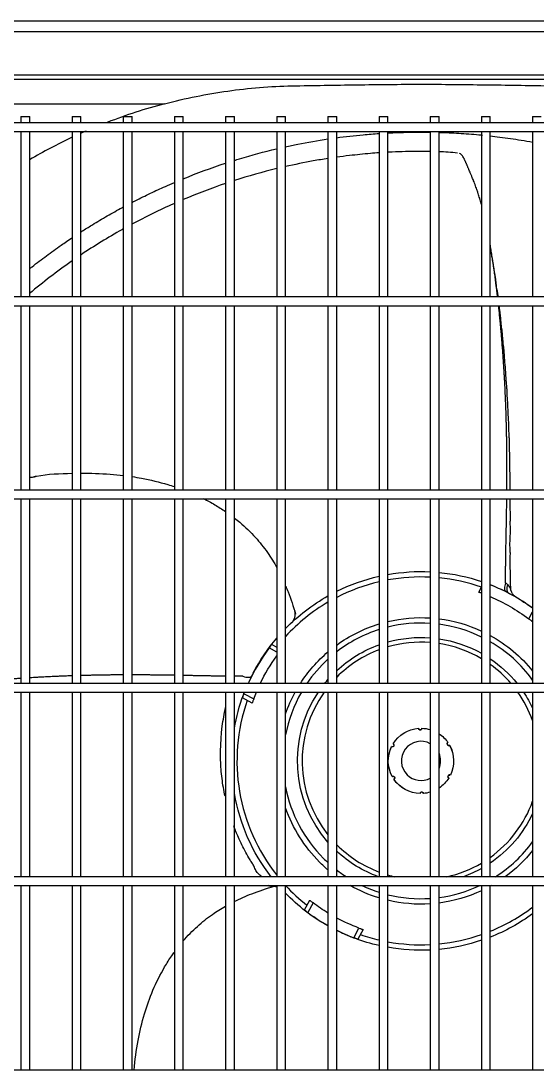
# Model space of a CAD drawing. Header units: millimetres. Extents: x 0 to 504600, y 0 to 118800.
# Drawn here: x 434756.4 to 434993.3, y 52072.1 to 52554.1 of the extents above; entities that cross this region are included whole.
import ezdxf

# ---------------------------------------------------------------- set-up
doc = ezdxf.new("R2010")
doc.units = ezdxf.units.MM
doc.header["$LTSCALE"] = 200
doc.layers.add('LG-AIRCON', color=240, linetype='Continuous')

# ---------------------------------------------------------------- blocks, each defined once
blk = doc.blocks.new('UXB1', base_point=(168674.67, -72229.04))
at = {"layer": 'LG-AIRCON', "color": 0}
for p, q in [((168093.75, -71467.16), (169255.13, -71467.16)), ((169255.13, -71472.16), (168093.75, -71472.16)), ((168148.66, -71491.95), (169200.23, -71491.95)), ((169198.7, -71494.07), (168150.18, -71494.07)), ((168779.69, -71505.19), (168863.4, -71505.19)), ((168797.42, -71510.99), (168797.42, -71513.99)), ((168797.42, -71510.99), (168801.42, -71510.99)), ((168801.42, -71513.99), (168801.42, -71510.99)), ((168820.92, -71510.99), (168820.92, -71513.99)), ((168820.92, -71510.99), (168824.92, -71510.99)), ((168824.92, -71513.99), (168824.92, -71510.99)), ((168844.41, -71510.99), (168844.41, -71513.99)), ((168844.41, -71510.99), (168848.41, -71510.99)), ((168848.41, -71513.99), (168848.41, -71510.99)), ((168867.91, -71510.99), (168867.91, -71513.99)), ((168867.91, -71510.99), (168871.91, -71510.99)), ((168871.91, -71513.99), (168871.91, -71510.99)), ((168891.41, -71510.99), (168891.41, -71513.99)), ((168891.41, -71510.99), (168895.41, -71510.99)), ((168895.41, -71513.99), (168895.41, -71510.99)), ((168914.9, -71510.99), (168914.9, -71513.99)), ((168914.9, -71510.99), (168918.9, -71510.99)), ((168918.9, -71513.99), (168918.9, -71510.99)), ((168938.4, -71510.99), (168938.4, -71513.99)), ((168938.4, -71510.99), (168942.4, -71510.99)), ((168942.4, -71513.99), (168942.4, -71510.99)), ((168961.9, -71510.99), (168961.9, -71513.99)), ((168961.9, -71510.99), (168965.9, -71510.99)), ((168965.9, -71513.99), (168965.9, -71510.99)), ((168985.39, -71510.99), (168985.39, -71513.99)), ((168985.39, -71510.99), (168989.39, -71510.99)), ((168989.39, -71513.99), (168989.39, -71510.99)), ((169008.89, -71510.99), (169008.89, -71513.99)), ((169008.89, -71510.99), (169012.89, -71510.99)), ((169012.89, -71513.99), (169012.89, -71510.99)), ((169032.38, -71510.99), (169032.38, -71513.99)), ((169032.38, -71510.99), (169036.38, -71510.99)), ((169201.5, -71513.99), (168146.95, -71513.99)), ((168146.95, -71517.99), (169201.5, -71517.99)), ((168797.42, -71517.99), (168797.42, -71593.98)), ((168801.42, -71593.98), (168801.42, -71517.99)), ((168820.92, -71517.99), (168820.92, -71593.98)), ((168824.92, -71593.98), (168824.92, -71517.99)), ((168844.41, -71517.99), (168844.41, -71593.98)), ((168848.41, -71593.98), (168848.41, -71517.99)), ((168867.91, -71517.99), (168867.91, -71593.98)), ((168871.91, -71593.98), (168871.91, -71517.99)), ((168891.41, -71517.99), (168891.41, -71593.98)), ((168895.41, -71593.98), (168895.41, -71517.99)), ((168914.9, -71517.99), (168914.9, -71593.98)), ((168918.9, -71593.98), (168918.9, -71517.99)), ((168938.4, -71517.99), (168938.4, -71593.98)), ((168942.4, -71593.98), (168942.4, -71517.99)), ((168961.9, -71517.99), (168961.9, -71593.98)), ((168965.9, -71593.98), (168965.9, -71517.99)), ((168985.39, -71517.99), (168985.39, -71593.98)), ((168989.39, -71593.98), (168989.39, -71517.99)), ((169008.89, -71517.99), (169008.89, -71593.98)), ((169012.89, -71593.98), (169012.89, -71517.99)), ((169032.38, -71517.99), (169032.38, -71593.98)), ((169012.96, -71555.41), (169012.89, -71555.27)), ((169012.96, -71555.41), (169012.89, -71555.41)), ((169266.49, -71593.97), (168081.96, -71593.97)), ((168081.96, -71597.97), (169266.49, -71597.97)), ((168797.42, -71597.98), (168797.42, -71682.77)), ((168801.42, -71682.77), (168801.42, -71597.98)), ((168820.92, -71597.98), (168820.92, -71682.77)), ((168824.92, -71682.77), (168824.92, -71597.98)), ((168844.41, -71597.98), (168844.41, -71682.77)), ((168848.41, -71682.77), (168848.41, -71597.98)), ((168867.91, -71597.98), (168867.91, -71682.77)), ((168871.91, -71682.77), (168871.91, -71597.98)), ((168891.41, -71597.98), (168891.41, -71682.77)), ((168895.41, -71682.77), (168895.41, -71597.98)), ((168914.9, -71597.98), (168914.9, -71682.77)), ((168918.9, -71682.77), (168918.9, -71597.98)), ((168938.4, -71597.98), (168938.4, -71682.77)), ((168942.4, -71682.77), (168942.4, -71597.98)), ((168961.9, -71597.98), (168961.9, -71682.77)), ((168965.9, -71682.77), (168965.9, -71597.98)), ((168985.39, -71597.98), (168985.39, -71682.77)), ((168989.39, -71682.77), (168989.39, -71597.98)), ((169008.89, -71597.98), (169008.89, -71682.77)), ((169012.89, -71682.77), (169012.89, -71597.98)), ((169032.38, -71597.98), (169032.38, -71682.77)), ((169266.49, -71682.76), (168081.96, -71682.76)), ((168081.96, -71686.76), (169266.49, -71686.76)), ((168797.42, -71686.77), (168797.42, -71771.55)), ((168801.42, -71771.55), (168801.42, -71686.77)), ((168820.92, -71686.77), (168820.92, -71771.55)), ((168824.92, -71771.55), (168824.92, -71686.77)), ((168844.41, -71686.77), (168844.41, -71771.55)), ((168848.41, -71771.55), (168848.41, -71686.77)), ((168867.91, -71686.77), (168867.91, -71771.55)), ((168871.91, -71771.55), (168871.91, -71686.77)), ((168891.41, -71686.77), (168891.41, -71771.55)), ((168895.41, -71771.55), (168895.41, -71686.77)), ((168914.9, -71686.77), (168914.9, -71771.55)), ((168918.9, -71771.55), (168918.9, -71686.77)), ((168938.4, -71686.77), (168938.4, -71771.55)), ((168942.4, -71771.55), (168942.4, -71686.77)), ((168961.9, -71686.77), (168961.9, -71771.55)), ((168965.9, -71771.55), (168965.9, -71686.77)), ((168985.39, -71686.77), (168985.39, -71771.55)), ((168989.39, -71771.55), (168989.39, -71686.77)), ((169008.89, -71686.77), (169008.89, -71771.55)), ((169012.89, -71771.55), (169012.89, -71686.77)), ((169032.38, -71686.77), (169032.38, -71771.55)), ((168891.36, -71722.87), (168891.41, -71722.82)), ((169007.64, -71729.62), (169008.89, -71727.34)), ((169030.59, -71741.84), (169032.38, -71738.56)), ((168921.74, -71743.51), (168921.94, -71743.33)), ((169032.38, -71742.72), (169032.18, -71743.08)), ((168912.63, -71753.58), (168914.9, -71754.82)), ((168914.9, -71757.1), (168911.4, -71755.18)), ((168891.41, -71762.39), (168891.38, -71762.37)), ((168891.41, -71762.39), (168891.38, -71762.37)), ((169266.49, -71771.55), (168081.96, -71771.55)), ((168081.96, -71775.55), (169266.49, -71775.55)), ((168797.42, -71775.55), (168797.42, -71860.33)), ((168801.42, -71860.33), (168801.42, -71775.55)), ((168820.92, -71775.55), (168820.92, -71860.33)), ((168824.92, -71860.33), (168824.92, -71775.55)), ((168844.41, -71775.55), (168844.41, -71860.33)), ((168848.41, -71860.33), (168848.41, -71775.55)), ((168867.91, -71775.55), (168867.91, -71860.33)), ((168871.91, -71860.33), (168871.91, -71775.55)), ((168891.41, -71775.55), (168891.41, -71860.33)), ((168895.41, -71860.33), (168895.41, -71775.55)), ((168903.61, -71780.56), (168899.16, -71778.12)), ((168899.86, -71776.22), (168904.29, -71778.65)), ((168914.9, -71775.55), (168914.9, -71860.33)), ((168918.9, -71860.33), (168918.9, -71775.55)), ((168938.4, -71775.55), (168938.4, -71860.33)), ((168942.4, -71860.33), (168942.4, -71775.55)), ((168961.9, -71775.55), (168961.9, -71860.33)), ((168965.9, -71860.33), (168965.9, -71775.55)), ((168985.39, -71775.55), (168985.39, -71860.33)), ((168989.39, -71860.33), (168989.39, -71775.55)), ((169008.89, -71775.55), (169008.89, -71860.33)), ((169012.89, -71860.33), (169012.89, -71775.55)), ((169032.38, -71775.55), (169032.38, -71860.33)), ((169266.49, -71860.33), (168081.96, -71860.33)), ((168081.96, -71864.33), (169266.49, -71864.33)), ((168797.42, -71864.33), (168797.42, -71949.11)), ((168801.42, -71949.11), (168801.42, -71864.33)), ((168820.92, -71864.33), (168820.92, -71949.11)), ((168824.92, -71949.11), (168824.92, -71864.33)), ((168844.41, -71864.33), (168844.41, -71949.11)), ((168848.41, -71949.11), (168848.41, -71864.33)), ((168867.91, -71864.33), (168867.91, -71949.11)), ((168871.91, -71949.11), (168871.91, -71864.33)), ((168891.41, -71864.33), (168891.41, -71949.11)), ((168895.41, -71949.11), (168895.41, -71864.33)), ((168914.9, -71864.33), (168914.9, -71949.11)), ((168918.9, -71949.11), (168918.9, -71864.33)), ((168938.4, -71864.33), (168938.4, -71949.11)), ((168942.4, -71949.11), (168942.4, -71864.33)), ((168961.9, -71864.33), (168961.9, -71949.11)), ((168965.9, -71949.11), (168965.9, -71864.33)), ((168985.39, -71864.33), (168985.39, -71949.11)), ((168989.39, -71949.11), (168989.39, -71864.33)), ((169008.89, -71864.33), (169008.89, -71949.11)), ((169012.89, -71949.11), (169012.89, -71864.33)), ((169032.38, -71864.33), (169032.38, -71949.11)), ((168927.57, -71875.57), (168930.01, -71871.12)), ((168931.61, -71872.37), (168929.17, -71876.8)), ((168937.4, -71882.32), (168937.4, -71882.32)), ((168950.21, -71888.34), (168952.64, -71883.91)), ((168954.55, -71884.59), (168952.11, -71889.04)), ((169266.49, -71949.12), (168081.96, -71949.12))]:
    blk.add_line(p, q, dxfattribs=at)
at = {"layer": 'LG-AIRCON', "color": 0, "extrusion": (0, 0, -1)}
for centre, radius, start, end in [((-168981.1, -71807.1), 86.99, 79.9351, 92.8298), ((-168981.1, -71807.1), 86.99, 95.4718, 108.6329), ((-168981.1, -71807.1), 86.99, 63.5863, 77.2478), ((-168981.1, -71807.1), 86.99, 117.6697, 126.1312), ((-168981.1, -71807.1), 86.99, 44.3587, 60.6054), ((-168981.1, -71807.1), 81.91, 112.8394, 127.1733), ((-168981.1, -71807.1), 65.82, 53.9887, 73.035), ((-168981.1, -71807.1), 65.82, 76.6463, 93.7406), ((-168981.1, -71807.1), 65.82, 97.2394, 114.975), ((-168981.1, -71807.1), 65.82, 118.8787, 141.1875), ((-168981.1, -71807.1), 86.99, 27.6697, 40.4519), ((-168981.1, -71807.1), 56.71, 46.9687, 70.2112), ((-168981.1, -71807.1), 56.71, 74.4525, 94.3425), ((-168981.1, -71807.1), 56.71, 98.4094, 119.34), ((-168981.1, -71807.1), 81.91, 25.7297, 36.0841), ((-168981.1, -71807.1), 65.82, 32.6925, 49.5563), ((-168981.1, -71807.1), 56.71, 124.0931, 141.1706), ((-168981.1, -71807.1), 56.71, 38.8237, 41.1581), ((-168981.1, -71807.1), 86.99, 9.905, 20.4357), ((-168981.1, -71807.1), 81.91, 20.3267, 22.6623), ((-168981.1, -71807.1), 65.82, 19.1081, 28.6481), ((-168981.1, -71807.1), 56.71, 318.8306, 33.8063), ((-168981.1, -71807.1), 56.71, 146.1881, 154.7325), ((-168981.1, -71807.1), 15, 31.5149, 85.7851), ((-168981.1, -71807.1), 15, 31.6151, 85.8849), ((-168980.77, -71792.11), 0.75, 180.1825, 357.3175), ((-168981.1, -71807.1), 15, 91.5149, 106.647), ((-168981.1, -71807.1), 15, 91.6151, 106.6471), ((-168981.1, -71807.1), 15, 123.5817, 145.8849), ((-168981.1, -71807.1), 15, 123.5818, 145.7851), ((-168981.1, -71807.1), 15, 331.5149, 25.7851), ((-168981.1, -71807.1), 15, 331.6151, 25.8849), ((-168967.95, -71799.89), 0.75, 120.1825, 297.3175), ((-168993.92, -71799.32), 0.75, 240.1825, 57.3175), ((-168981.1, -71807.1), 15, 151.5149, 205.7863), ((-168981.1, -71807.1), 15, 151.6151, 205.8849), ((-168968.27, -71814.88), 0.75, 60.1825, 237.3175), ((-168981.1, -71807.1), 15, 271.6151, 325.8849), ((-168981.1, -71807.1), 15, 271.5149, 325.7851), ((-168981.1, -71807.1), 15, 211.5137, 236.4184), ((-168981.1, -71807.1), 15, 211.6151, 236.419), ((-168994.24, -71814.32), 0.75, 300.1825, 117.3175), ((-168981.42, -71822.1), 0.75, 0.1825, 177.3175), ((-168981.1, -71807.1), 15, 253.3536, 265.8849), ((-168981.1, -71807.1), 15, 253.3536, 265.7851), ((-168981.1, -71807.1), 86.99, 322.2719, 350.0942), ((-168981.1, -71807.1), 65.82, 315, 340.8806), ((-168981.1, -71807.1), 56.71, 205.2562, 235.8956), ((-168981.1, -71807.1), 56.71, 290.1825, 313.02), ((-168981.1, -71807.1), 65.82, 218.8013, 233.9606), ((-168981.1, -71807.1), 65.82, 310.4325, 315), ((-168981.1, -71807.1), 56.71, 240.6487, 249.8006), ((-168981.1, -71807.1), 65.82, 286.9538, 299.5988), ((-168981.1, -71807.1), 65.82, 240.3844, 241.11), ((-168981.1, -71807.1), 86.99, 299.3961, 315.6416), ((-168981.1, -71807.1), 65.82, 245.0137, 262.7494), ((-168981.1, -71807.1), 81.91, 301.4183, 307.1733), ((-168981.1, -71807.1), 65.82, 266.2481, 283.3425), ((-168981.1, -71807.1), 81.91, 290.3267, 298.1938), ((-168981.1, -71807.1), 86.99, 233.8703, 248.5638), ((-168981.1, -71807.1), 86.99, 282.7514, 290.4357), ((-168981.1, -71807.1), 86.99, 267.1681, 280.0628), ((-168981.1, -71807.1), 86.99, 251.3663, 264.5273)]:
    blk.add_arc(centre, radius, start, end, dxfattribs=at)
at = {"layer": 'LG-AIRCON', "color": 0}
for radius, start, end in [(84.49, 103.1359, 117.2591), (84.49, 87.0854, 100.3653), (84.49, 70.7868, 84.3659), (86.91, 53.8334, 68.5429), (84.49, 120.3544, 137.4022), (63.32, 86.1131, 103.8938), (63.32, 63.9675, 82.4738), (63.32, 107.6513, 127.6706), (54.55, 85.4831, 106.1831), (54.55, 59.3719, 81.2531), (63.32, 35.91, 59.8669), (86.91, 143.3149, 155.8496), (54.55, 110.61, 135.1912), (63.32, 132.4013, 145.8394), (54.55, 40.6856, 54.3544), (63.32, 150.1088, 169.1663), (54.55, 144.6525, 218.4862), (54.55, 19.9069, 35.3531), (84.49, 160.7868, 218.4201), (9, 61.4868, 225), (9, 337.2019, 22.7981), (9, 225, 298.513), (63.32, 190.8338, 225), (54.55, 305.6456, 340.0931), (54.55, 225, 249.39), (63.32, 302.7938, 324.09), (63.32, 225, 227.5988), (54.55, 282.6281, 300.6282), (63.32, 232.3294, 237.2006), (54.55, 253.8169, 257.3662), (84.49, 222.6368, 231.7132), (63.32, 244.6538, 252.3488), (63.32, 277.5263, 295.3407), (63.32, 256.1063, 273.8869), (84.49, 292.1036, 307.3772), (86.91, 233.3149, 240.576), (86.91, 243.5604, 249.1851), (84.49, 250.7868, 256.8654), (84.49, 275.6354, 289.2045), (84.49, 259.636, 272.9158)]:
    blk.add_arc((168981.1, -71807.1), radius, start, end, dxfattribs=at)
at = {"layer": 'LG-AIRCON', "color": 0, "extrusion": (5.89787e-06, 5.50525e-06, 1)}
blk.add_arc((168918.32, -71739.87, 0.58), 5, 313.0877, 16.4735, dxfattribs=at)
at = {"layer": 'LG-AIRCON', "color": 0, "extrusion": (-5.25028e-06, 5.62471e-06, 1)}
blk.add_arc((168913.86, -71869.88, -1.27), 5, 77.9694, 106.4725, dxfattribs=at)
at = {"layer": 'LG-AIRCON', "color": 0}
for centre, major_axis, ratio, start_param, end_param in [((169023.81, -71725.64), (2.32, 4.43), 0.512974, 1.938544, 3.141593), ((168894.9, -71774.99), (4.68, -1.75), 0.588101, 0, 0.392495)]:
    blk.add_ellipse(centre, major_axis=major_axis, ratio=ratio, start_param=start_param, end_param=end_param, dxfattribs=at)
for points, knots in [([(168863.4, -71505.19), (168872.96, -71502.66), (168882.61, -71500.72), (168897.22, -71498.66), (168902.11, -71498.11), (168911.93, -71497.32), (168916.87, -71497.09), (168926.78, -71496.84), (168931.75, -71496.78), (168941.67, -71496.62), (168946.63, -71496.54), (168961.52, -71496.35), (168971.46, -71496.25), (168981.39, -71496.19)], [0, 0, 0, 0, 0.25, 0.25, 0.375, 0.375, 0.5, 0.5, 0.625, 0.625, 0.75, 0.75, 1, 1, 1, 1]), ([(168981.39, -71496.19), (168991.14, -71496.25), (169000.89, -71496.35), (169020.39, -71496.6), (169030.14, -71496.73), (169044.76, -71497.05), (169049.63, -71497.25), (169059.32, -71497.98), (169064.12, -71498.49), (169078.38, -71500.41), (169087.72, -71502.22), (169096.89, -71504.54)], [0, 0, 0, 0, 0.25, 0.25, 0.5, 0.5, 0.625, 0.625, 0.75, 0.75, 1, 1, 1, 1]), ([(168965.88, -71518.6), (168966.66, -71518.56), (168971.73, -71518.32), (168976.81, -71518.26), (168981.1, -71518.2)], [0, 0, 0, 0, 0.15493, 1, 1, 1, 1]), ([(168918.85, -71524.99), (168920.73, -71524.58), (168927.2, -71523.21), (168933.71, -71522.08), (168938.35, -71521.38)], [0, 0, 0, 0, 0.290991, 1, 1, 1, 1]), ([(168942.35, -71520.81), (168946.39, -71520.27), (168952.89, -71519.53), (168959.41, -71519), (168961.87, -71518.83)], [0, 0, 0, 0, 0.622175, 1, 1, 1, 1]), ([(168989.4, -71518.32), (168989.47, -71518.32), (168992.49, -71518.4), (168998.6, -71518.69), (169005.21, -71519.19), (169008.86, -71519.54), (169009.44, -71519.6)], [0, 0, 0, 0, 0.009862, 0.452008, 0.912782, 1, 1, 1, 1]), ([(169012.91, -71519.96), (169014.36, -71520.12), (169019.12, -71520.68), (169025.63, -71521.62), (169030.67, -71522.48), (169032.42, -71522.8)], [0, 0, 0, 0, 0.222526, 0.729479, 1, 1, 1, 1]), ([(168895.38, -71531.22), (168896.16, -71530.98), (168902.59, -71529.01), (168909.09, -71527.26), (168914.83, -71525.91)], [0, 0, 0, 0, 0.122391, 1, 1, 1, 1]), ([(168961.88, -71527.73), (168960.55, -71527.83), (168956.01, -71528.17), (168949.52, -71528.83), (168944.36, -71529.49), (168942.4, -71529.76)], [0, 0, 0, 0, 0.205527, 0.696848, 1, 1, 1, 1]), ([(168985.38, -71527.09), (168983.68, -71527.07), (168977.8, -71527.06), (168971.32, -71527.21), (168966.54, -71527.45), (168965.89, -71527.49)], [0, 0, 0, 0, 0.25942, 0.898801, 1, 1, 1, 1]), ([(168938.4, -71530.35), (168936.15, -71530.69), (168929.66, -71531.78), (168923.16, -71533.1), (168918.9, -71534.07)], [0, 0, 0, 0, 0.345093, 1, 1, 1, 1]), ([(169001.07, -71530.7), (169000.9, -71530.38), (169000.54, -71529.74), (169000.13, -71529), (168999.58, -71528.51), (168999.07, -71528.18), (168998.79, -71528.03)], [0, 0, 0, 0, 0.181976, 0.413188, 0.708779, 1, 1, 1, 1]), ([(169008.89, -71551.45), (169008.79, -71551.12), (169008.6, -71550.42), (169008.32, -71549.47), (169008.04, -71548.51), (169007.74, -71547.53), (169007.43, -71546.57), (169007.16, -71545.74), (169006.88, -71544.92), (169006.55, -71543.99), (169006.22, -71543.07), (169005.93, -71542.28), (169005.63, -71541.5), (169005.33, -71540.73), (169004.99, -71539.87), (169004.69, -71539.13), (169004.39, -71538.41), (169004.14, -71537.8), (169003.88, -71537.19), (169003.6, -71536.51), (169003.31, -71535.85), (169003.03, -71535.19), (169002.81, -71534.68), (169002.57, -71534.12), (169002.37, -71533.67), (169002.13, -71533.13), (169001.95, -71532.72), (169001.75, -71532.25), (169001.57, -71531.83), (169001.41, -71531.48), (169001.25, -71531.11), (169001.18, -71530.95), (169001.16, -71530.9)], [0, 0, 0, 0, 0.039009, 0.083366, 0.112937, 0.157294, 0.201651, 0.231222, 0.260794, 0.305151, 0.349508, 0.379079, 0.40865, 0.453007, 0.482579, 0.526936, 0.556507, 0.586078, 0.61565, 0.645221, 0.689578, 0.71915, 0.748721, 0.778292, 0.807864, 0.837435, 0.867006, 0.896578, 0.926149, 0.95572, 0.985292, 1, 1, 1, 1]), ([(168848.34, -71550.54), (168848.87, -71550.27), (168851.67, -71548.82), (168856.78, -71546.3), (168862.77, -71543.54), (168866.48, -71541.93), (168867.86, -71541.34)], [0, 0, 0, 0, 0.082272, 0.438667, 0.790874, 1, 1, 1, 1]), ([(168867.91, -71550.96), (168867.79, -71551.01), (168861.26, -71553.9), (168854.74, -71557.08), (168848.38, -71560.5)], [0, 0, 0, 0, 0.017477, 1, 1, 1, 1]), ([(168824.81, -71564.16), (168826.31, -71563.2), (168830.07, -71560.83), (168836.13, -71557.2), (168841.18, -71554.36), (168843.94, -71552.86), (168844.4, -71552.62)], [0, 0, 0, 0, 0.235493, 0.585637, 0.931817, 1, 1, 1, 1]), ([(168844.41, -71562.68), (168844.19, -71562.81), (168837.61, -71566.5), (168831.09, -71570.51), (168824.86, -71574.69)], [0, 0, 0, 0, 0.033617, 1, 1, 1, 1]), ([(168801.31, -71581.01), (168801.71, -71580.7), (168804.29, -71578.66), (168809.08, -71575), (168815.23, -71570.57), (168819.2, -71567.86), (168820.91, -71566.72)], [0, 0, 0, 0, 0.062992, 0.40604, 0.74536, 1, 1, 1, 1]), ([(169016.31, -71593.98), (169016.28, -71593.68), (169016.17, -71592.77), (169016.03, -71591.56), (169015.84, -71590.05), (169015.67, -71588.68), (169015.47, -71587.16), (169015.29, -71585.79), (169015.11, -71584.44), (169014.91, -71582.96), (169014.72, -71581.64), (169014.51, -71580.19), (169014.34, -71579.03), (169014.12, -71577.58), (169013.92, -71576.29), (169013.7, -71574.85), (169013.49, -71573.56), (169013.28, -71572.26), (169013.07, -71571.07), (169012.94, -71570.31), (169012.89, -71569.98)], [0, 0, 0, 0, 0.03653, 0.110211, 0.147051, 0.220732, 0.275993, 0.331254, 0.386515, 0.441776, 0.515457, 0.552298, 0.625979, 0.66282, 0.736501, 0.791762, 0.847023, 0.902283, 0.957544, 1, 1, 1, 1]), ([(169016.57, -71593.98), (169016.55, -71593.79), (169016.35, -71592.2), (169015.94, -71590.17), (169015.67, -71587.54), (169015.35, -71585.04), (169014.88, -71582.4), (169014.53, -71580.17), (169014.27, -71578.32), (169014.01, -71576.64), (169013.54, -71574.62), (169013.19, -71572.5), (169012.98, -71571.03), (169012.89, -71570.52), (169012.89, -71570.49)], [0, 0, 0, 0, 0.022704, 0.188294, 0.255944, 0.328946, 0.48653, 0.631631, 0.688105, 0.734898, 0.828723, 0.938324, 0.99671, 1, 1, 1, 1]), ([(168820.91, -71577.39), (168820.75, -71577.5), (168814.11, -71582.14), (168807.57, -71587.14), (168801.35, -71592.35)], [0, 0, 0, 0, 0.02383, 1, 1, 1, 1]), ([(169020.57, -71682.74), (169020.57, -71682.35), (169020.58, -71681.64), (169020.59, -71680.45), (169020.6, -71679.15), (169020.6, -71677.69), (169020.61, -71676.23), (169020.61, -71674.76), (169020.61, -71673.29), (169020.61, -71671.96), (169020.6, -71670.44), (169020.6, -71669.08), (169020.59, -71667.4), (169020.58, -71666.08), (169020.56, -71664.43), (169020.55, -71663.12), (169020.52, -71661.48), (169020.5, -71660.16), (169020.47, -71658.52), (169020.45, -71657.2), (169020.41, -71655.53), (169020.38, -71654.18), (169020.34, -71652.48), (169020.3, -71650.97), (169020.25, -71649.31), (169020.21, -71647.83), (169020.16, -71646.36), (169020.1, -71644.72), (169020.04, -71643.25), (169019.98, -71641.61), (169019.92, -71640.13), (169019.84, -71638.47), (169019.77, -71636.96), (169019.7, -71635.45), (169019.62, -71633.8), (169019.54, -71632.34), (169019.45, -71630.72), (169019.36, -71629.27), (169019.27, -71627.65), (169019.17, -71626.04), (169019.07, -71624.59), (169018.97, -71622.97), (169018.86, -71621.5), (169018.75, -71619.86), (169018.64, -71618.39), (169018.53, -71616.95), (169018.4, -71615.36), (169018.27, -71613.78), (169018.14, -71612.2), (169018.01, -71610.63), (169017.88, -71609.22), (169017.74, -71607.65), (169017.61, -71606.23), (169017.45, -71604.64), (169017.31, -71603.21), (169017.17, -71601.79), (169017.01, -71600.24), (169016.87, -71598.97), (169016.79, -71598.17), (169016.76, -71597.98)], [0, 0, 0, 0, 0.013718, 0.025238, 0.042517, 0.059796, 0.077075, 0.094355, 0.111634, 0.128913, 0.140433, 0.163472, 0.174991, 0.19803, 0.20955, 0.232588, 0.244108, 0.267147, 0.278666, 0.301705, 0.313225, 0.336264, 0.347783, 0.370822, 0.388101, 0.405381, 0.42266, 0.439939, 0.462978, 0.474498, 0.497537, 0.514816, 0.532095, 0.549374, 0.566653, 0.589692, 0.601212, 0.624251, 0.64153, 0.658809, 0.681848, 0.693368, 0.716407, 0.733686, 0.750965, 0.768244, 0.785524, 0.808563, 0.825842, 0.843121, 0.86616, 0.877679, 0.900718, 0.917998, 0.935277, 0.952556, 0.969835, 0.992874, 1, 1, 1, 1]), ([(169022.13, -71682.67), (169022.11, -71682.11), (169022.07, -71680.52), (169022.09, -71678.86), (169022.11, -71677.24), (169022.1, -71676.41), (169022.01, -71674.88), (169021.93, -71673.1), (169021.97, -71670.93), (169021.99, -71668.4), (169021.84, -71665.54), (169021.75, -71663.25), (169021.75, -71661.44), (169021.75, -71660.2), (169021.7, -71659), (169021.56, -71657.33), (169021.51, -71655.4), (169021.49, -71653.19), (169021.4, -71650.79), (169021.19, -71648.27), (169021.09, -71646.12), (169021.06, -71644.39), (169021.03, -71642.82), (169020.8, -71640.76), (169020.7, -71638.53), (169020.63, -71636.38), (169020.47, -71634.07), (169020.22, -71631.62), (169020.07, -71629.48), (169020, -71627.74), (169019.92, -71626.11), (169019.64, -71624), (169019.5, -71621.69), (169019.36, -71619.5), (169019.14, -71617.21), (169018.84, -71614.82), (169018.65, -71612.69), (169018.53, -71610.89), (169018.37, -71609.18), (169018.01, -71607.01), (169017.82, -71604.45), (169017.59, -71602.18), (169017.32, -71600.11), (169017.13, -71598.79), (169017.02, -71597.96)], [0, 0, 0, 0, 0.020993, 0.060732, 0.0678, 0.074162, 0.086897, 0.117658, 0.135798, 0.155524, 0.197696, 0.23796, 0.254024, 0.266902, 0.278583, 0.291499, 0.323077, 0.341369, 0.36095, 0.402348, 0.440072, 0.454754, 0.466698, 0.490617, 0.521317, 0.539051, 0.558332, 0.59936, 0.637234, 0.652147, 0.664401, 0.689266, 0.720818, 0.739028, 0.758563, 0.799999, 0.837338, 0.851752, 0.864099, 0.891017, 0.924896, 0.944238, 0.965101, 1, 1, 1, 1]), ([(168801.39, -71676.86), (168801.69, -71676.82), (168802.59, -71676.69), (168803.5, -71676.58), (168804.1, -71676.5)], [0, 0, 0, 0, 0.329472, 1, 1, 1, 1]), ([(168803.58, -71676.44), (168803.88, -71676.38), (168809.55, -71675.28), (168815.38, -71675.03), (168820.91, -71674.96)], [0, 0, 0, 0, 0.052096, 1, 1, 1, 1]), ([(168824.92, -71674.94), (168829.43, -71674.93), (168835.93, -71675.07), (168842.44, -71675.71), (168844.43, -71675.95)], [0, 0, 0, 0, 0.693143, 1, 1, 1, 1]), ([(168848.43, -71676.5), (168849.86, -71676.72), (168855.39, -71677.66), (168861.91, -71679.2), (168866.93, -71680.78), (168867.95, -71681.11)], [0, 0, 0, 0, 0.217085, 0.84018, 1, 1, 1, 1]), ([(168881.24, -71686.58), (168883, -71687.46), (168886.45, -71689.33), (168889.78, -71691.44), (168891.41, -71692.55)], [0, 0, 0, 0, 0.500416, 1, 1, 1, 1]), ([(169019.98, -71725.23), (169019.98, -71725.07), (169019.98, -71724.65), (169019.98, -71723.81), (169019.97, -71722.89), (169019.98, -71721.95), (169019.98, -71721.12), (169019.98, -71720.3), (169019.99, -71719.34), (169019.99, -71718.34), (169020.01, -71717.22), (169020.02, -71716.24), (169020.03, -71715.17), (169020.05, -71714.17), (169020.06, -71713.16), (169020.08, -71712.01), (169020.09, -71710.99), (169020.12, -71709.83), (169020.14, -71708.65), (169020.16, -71707.45), (169020.18, -71706.4), (169020.2, -71705.32), (169020.23, -71704.09), (169020.25, -71702.82), (169020.28, -71701.56), (169020.3, -71700.3), (169020.33, -71699.06), (169020.35, -71697.81), (169020.37, -71696.57), (169020.4, -71695.31), (169020.42, -71694.06), (169020.44, -71692.8), (169020.46, -71691.54), (169020.48, -71690.11), (169020.5, -71688.81), (169020.52, -71687.58), (169020.52, -71687), (169020.53, -71686.75)], [0, 0, 0, 0, 0.014596, 0.03792, 0.072906, 0.09623, 0.119554, 0.142878, 0.166202, 0.201188, 0.224512, 0.259498, 0.282822, 0.306146, 0.341132, 0.364456, 0.399442, 0.422766, 0.457752, 0.492738, 0.516062, 0.539386, 0.574372, 0.609358, 0.632682, 0.667668, 0.702654, 0.725978, 0.760964, 0.79595, 0.819274, 0.85426, 0.889246, 0.91257, 0.959218, 0.982542, 1, 1, 1, 1]), ([(169022.36, -71728.89), (169022.29, -71726.94), (169022.18, -71722.97), (169022.15, -71718.76), (169022.13, -71715.9), (169022.15, -71714.67), (169022.13, -71713.36), (169022.16, -71712.27), (169022.15, -71711.26), (169022.08, -71709.64), (169021.91, -71707.8), (169022.07, -71705), (169022.23, -71701.14), (169022.11, -71698.05), (169022.17, -71695.58), (169022.2, -71694.33), (169022.18, -71692.51), (169022, -71690.55), (169022.12, -71688.21), (169022.15, -71687.09), (169022.16, -71686.75)], [0, 0, 0, 0, 0.133514, 0.270433, 0.286934, 0.326862, 0.357504, 0.38702, 0.40567, 0.425383, 0.498549, 0.559198, 0.624297, 0.752478, 0.802637, 0.822176, 0.83997, 0.924593, 0.976886, 1, 1, 1, 1]), ([(168895.46, -71695.51), (168896.28, -71696.15), (168899.67, -71698.91), (168904.94, -71704), (168910.6, -71711.1), (168913.64, -71715.97), (168914.97, -71718.39)], [0, 0, 0, 0, 0.103677, 0.436935, 0.728671, 1, 1, 1, 1]), ([(169019.96, -71725.36), (169019.67, -71726.27), (169019.52, -71727.12), (169019.51, -71728.51), (169019.67, -71729.04), (169019.95, -71729.3)], [0, 0, 0, 0, 0.5, 0.5, 1, 1, 1, 1]), ([(169019.98, -71725.23), (169019.98, -71725.23), (169019.98, -71725.23), (169020.29, -71725.52), (169020.59, -71725.82), (169020.86, -71726.12)], [0, 0, 0, 0, 0.000046, 0.000046, 1, 1, 1, 1]), ([(168919, -71726.77), (168919.37, -71727.64), (168921.07, -71731.86), (168922.52, -71736.18), (168923.48, -71739.68)], [0, 0, 0, 0, 0.208433, 1, 1, 1, 1]), ([(169008.89, -71730.06), (169008.69, -71729.99), (169008.51, -71729.92), (169008.18, -71729.81), (169008.03, -71729.75), (169007.81, -71729.68), (169007.73, -71729.65), (169007.66, -71729.62), (169007.64, -71729.62), (169007.64, -71729.62)], [0, 0, 0, 0, 0.272273, 0.272273, 0.55574, 0.55574, 0.835863, 0.835863, 1, 1, 1, 1]), ([(169019.95, -71729.3), (169019.75, -71729.2), (169019.54, -71729.1), (169018.38, -71728.56), (169017.4, -71728.13), (169015.57, -71727.31), (169014.71, -71726.93), (169013.53, -71726.42), (169013.21, -71726.29), (169012.89, -71726.16)], [0, 0, 0, 0, 0.087898, 0.087898, 0.500484, 0.500484, 0.864594, 0.864594, 1, 1, 1, 1]), ([(169020.86, -71726.12), (169021.32, -71726.64), (169021.76, -71727.14), (169022.2, -71727.71), (169022.3, -71727.8), (169022.32, -71727.77)], [0, 0, 0, 0, 0.677972, 0.677972, 1, 1, 1, 1]), ([(169024.32, -71731.51), (169023.96, -71731.27), (169023.25, -71730.65), (169022.57, -71729.32), (169022.22, -71728.24), (169022.3, -71727.68), (169022.31, -71727.66)], [0, 0, 0, 0, 0.282713, 0.623797, 0.98945, 1, 1, 1, 1]), ([(169032.18, -71743.08), (169032.18, -71743.08), (169032.15, -71743.06), (169032.04, -71742.97), (169031.95, -71742.9), (169031.74, -71742.73), (169031.6, -71742.62), (169031.3, -71742.39), (169031.13, -71742.26), (169030.84, -71742.03), (169030.71, -71741.94), (169030.59, -71741.84)], [0, 0, 0, 0, 0.211356, 0.211356, 0.422617, 0.422617, 0.635365, 0.635365, 0.851032, 0.851032, 1, 1, 1, 1]), ([(168911.4, -71755.18), (168911.54, -71755), (168911.67, -71754.82), (168911.93, -71754.47), (168912.06, -71754.31), (168912.28, -71754.03), (168912.37, -71753.9), (168912.52, -71753.72), (168912.57, -71753.65), (168912.62, -71753.59), (168912.63, -71753.57), (168912.63, -71753.58)], [0, 0, 0, 0, 0.217793, 0.217793, 0.435623, 0.435623, 0.652794, 0.652794, 0.867695, 0.867695, 1, 1, 1, 1]), ([(168820.95, -71768.02), (168820.75, -71768.03), (168820.06, -71768.05), (168818.71, -71768.1), (168817.24, -71768.16), (168815.6, -71768.22), (168814.12, -71768.28), (168812.46, -71768.36), (168810.95, -71768.43), (168809.44, -71768.5), (168807.79, -71768.58), (168806.33, -71768.66), (168804.71, -71768.75), (168803.26, -71768.84), (168802.06, -71768.91), (168801.5, -71768.94), (168801.43, -71768.95)], [0, 0, 0, 0, 0.030761, 0.106414, 0.207284, 0.257719, 0.358589, 0.434241, 0.509893, 0.585546, 0.661198, 0.762068, 0.812503, 0.913373, 0.989026, 1, 1, 1, 1]), ([(168844.4, -71767.6), (168843.85, -71767.6), (168842.95, -71767.6), (168841.39, -71767.61), (168840.07, -71767.62), (168838.42, -71767.64), (168837.11, -71767.66), (168835.47, -71767.68), (168834.15, -71767.7), (168832.51, -71767.73), (168831.19, -71767.75), (168829.52, -71767.79), (168828.17, -71767.82), (168826.49, -71767.86), (168825.5, -71767.89), (168824.85, -71767.9)], [0, 0, 0, 0, 0.083725, 0.134792, 0.236924, 0.28799, 0.390123, 0.441189, 0.543321, 0.594388, 0.69652, 0.747586, 0.849719, 0.900785, 1, 1, 1, 1]), ([(168867.9, -71767.78), (168867.53, -71767.77), (168866.69, -71767.76), (168865.53, -71767.74), (168864.1, -71767.72), (168862.8, -71767.7), (168861.33, -71767.68), (168860, -71767.66), (168858.68, -71767.65), (168857.2, -71767.64), (168855.9, -71767.63), (168854.44, -71767.61), (168853.15, -71767.61), (168851.68, -71767.6), (168850.23, -71767.59), (168849.13, -71767.59), (168848.52, -71767.59), (168848.41, -71767.59)], [0, 0, 0, 0, 0.058456, 0.133376, 0.183323, 0.283216, 0.333162, 0.408082, 0.483002, 0.532949, 0.632842, 0.682788, 0.757708, 0.832628, 0.907548, 0.982468, 1, 1, 1, 1]), ([(168891.4, -71768.2), (168891.39, -71768.19), (168890.95, -71768.19), (168890.23, -71768.18), (168889.16, -71768.17), (168888.17, -71768.15), (168887.16, -71768.14), (168886, -71768.12), (168884.98, -71768.11), (168883.82, -71768.08), (168882.64, -71768.06), (168881.44, -71768.04), (168880.39, -71768.02), (168879.32, -71768), (168878.08, -71767.97), (168876.81, -71767.95), (168875.56, -71767.92), (168874.3, -71767.9), (168873.05, -71767.87), (168872.26, -71767.86), (168871.93, -71767.85), (168871.92, -71767.85)], [0, 0, 0, 0, 0.002758, 0.072208, 0.118509, 0.164809, 0.234259, 0.28056, 0.35001, 0.396311, 0.465761, 0.535212, 0.581512, 0.627812, 0.697263, 0.766713, 0.813014, 0.882464, 0.951915, 0.998215, 1, 1, 1, 1]), ([(168899.22, -71768.22), (168899.06, -71768.22), (168898.64, -71768.22), (168897.8, -71768.22), (168896.88, -71768.23), (168896.04, -71768.22), (168895.59, -71768.22), (168895.41, -71768.22)], [0, 0, 0, 0, 0.131384, 0.341336, 0.656263, 0.866214, 1, 1, 1, 1]), ([(168899.35, -71768.24), (168900.26, -71768.53), (168901.12, -71768.68), (168902.5, -71768.69), (168903.03, -71768.53), (168903.29, -71768.25)], [0, 0, 0, 0, 0.5, 0.5, 1, 1, 1, 1]), ([(168903.29, -71768.25), (168903.19, -71768.45), (168903.1, -71768.66), (168902.59, -71769.75), (168902.18, -71770.65), (168901.78, -71771.55)], [0, 0, 0, 0, 0.187509, 0.187509, 1, 1, 1, 1]), ([(168797.43, -71769.2), (168797.38, -71769.21), (168796.68, -71769.25), (168795.49, -71769.34), (168793.85, -71769.45), (168792.38, -71769.56), (168790.94, -71769.67), (168789.35, -71769.8), (168787.77, -71769.93), (168786.2, -71770.06), (168784.62, -71770.19), (168783.21, -71770.32), (168781.64, -71770.46), (168780.22, -71770.59), (168778.87, -71770.72), (168778.15, -71770.79), (168777.91, -71770.82)], [0, 0, 0, 0, 0.007103, 0.105116, 0.178625, 0.252135, 0.325644, 0.399153, 0.497166, 0.570676, 0.644185, 0.742198, 0.791204, 0.889217, 0.962726, 1, 1, 1, 1]), ([(168899.16, -71778.12), (168899.16, -71778.12), (168899.17, -71778.08), (168899.22, -71777.94), (168899.26, -71777.84), (168899.35, -71777.58), (168899.41, -71777.42), (168899.54, -71777.06), (168899.62, -71776.86), (168899.75, -71776.51), (168899.8, -71776.37), (168899.86, -71776.22)], [0, 0, 0, 0, 0.211758, 0.211758, 0.423432, 0.423432, 0.636431, 0.636431, 0.852021, 0.852021, 1, 1, 1, 1]), ([(168891.13, -71823.35), (168890.54, -71820.6), (168890.09, -71817.89), (168888.68, -71806.58), (168888.9, -71798.47), (168890.25, -71788.2), (168890.76, -71785.32), (168891.38, -71782.62)], [0, 0, 0, 0, 0.178319, 0.178319, 0.758219, 0.758219, 1, 1, 1, 1]), ([(168904.29, -71778.65), (168904.21, -71778.87), (168904.13, -71779.08), (168903.98, -71779.49), (168903.92, -71779.68), (168903.8, -71780.02), (168903.75, -71780.17), (168903.67, -71780.39), (168903.64, -71780.47), (168903.61, -71780.55), (168903.61, -71780.56), (168903.61, -71780.56)], [0, 0, 0, 0, 0.21816, 0.21816, 0.436362, 0.436362, 0.653817, 0.653817, 0.868707, 0.868707, 1, 1, 1, 1]), ([(168979.99, -71792.13), (168980, -71792.32), (168980.18, -71792.72), (168980.66, -71792.9), (168981.05, -71792.82), (168981.29, -71792.65), (168981.46, -71792.38), (168981.49, -71792.19), (168981.49, -71792.09)], [0, 0, 0, 0, 0.25, 0.5, 0.625, 0.75, 0.875, 1, 1, 1, 1]), ([(168993.51, -71798.66), (168993.35, -71798.76), (168993.09, -71799.12), (168993.18, -71799.63), (168993.45, -71799.92), (168993.72, -71800.05), (168994.02, -71800.06), (168994.21, -71799.99), (168994.29, -71799.94)], [0, 0, 0, 0, 0.25, 0.5, 0.625, 0.75, 0.875, 1, 1, 1, 1]), ([(168994.62, -71813.64), (168994.45, -71813.55), (168994.01, -71813.5), (168993.61, -71813.83), (168993.49, -71814.21), (168993.52, -71814.51), (168993.66, -71814.78), (168993.82, -71814.91), (168993.9, -71814.95)], [0, 0, 0, 0, 0.25, 0.5, 0.625, 0.75, 0.875, 1, 1, 1, 1]), ([(168907.87, -71860.27), (168907.68, -71860.01), (168907.42, -71859.79), (168906.57, -71859.09), (168906.04, -71858.54), (168905.19, -71857.31), (168904.87, -71856.63), (168904.35, -71855.32), (168904.04, -71854.75), (168903.35, -71853.65), (168902.96, -71853.11), (168901.92, -71851.4), (168901.3, -71850.26), (168899.43, -71846.85), (168898.3, -71844.55), (168896.5, -71840.48), (168895.77, -71838.71), (168895.11, -71836.95)], [0, 0, 0, 0, 0.035525, 0.035525, 0.109228, 0.109228, 0.18293, 0.18293, 0.256633, 0.256633, 0.330336, 0.330336, 0.477742, 0.477742, 0.772553, 0.772553, 1, 1, 1, 1]), ([(168895.36, -71871.66), (168897.98, -71870.36), (168903.97, -71867.76), (168910.17, -71865.69), (168913.67, -71864.72)], [0, 0, 0, 0, 0.448668, 1, 1, 1, 1]), ([(168912.51, -71865.02), (168912.5, -71864.99), (168912.46, -71864.96), (168912.27, -71864.88), (168912.1, -71864.84), (168911.6, -71864.69), (168911.25, -71864.57), (168910.94, -71864.35), (168910.93, -71864.34), (168910.92, -71864.33)], [0, 0, 0, 0, 0.194513, 0.194513, 0.457401, 0.457401, 0.983178, 0.983178, 1, 1, 1, 1]), ([(168871.88, -71889.84), (168873.92, -71887.48), (168878.16, -71883.12), (168884.78, -71877.84), (168889.28, -71874.99), (168891.33, -71873.81)], [0, 0, 0, 0, 0.373378, 0.722391, 1, 1, 1, 1]), ([(168930.01, -71871.12), (168930.01, -71871.12), (168930.04, -71871.15), (168930.15, -71871.24), (168930.24, -71871.31), (168930.46, -71871.48), (168930.59, -71871.59), (168930.89, -71871.82), (168931.06, -71871.95), (168931.35, -71872.18), (168931.48, -71872.27), (168931.61, -71872.37)], [0, 0, 0, 0, 0.211356, 0.211356, 0.422617, 0.422617, 0.635365, 0.635365, 0.851032, 0.851032, 1, 1, 1, 1]), ([(168929.17, -71876.8), (168928.99, -71876.66), (168928.81, -71876.53), (168928.46, -71876.27), (168928.3, -71876.14), (168928.02, -71875.92), (168927.9, -71875.83), (168927.71, -71875.68), (168927.64, -71875.63), (168927.58, -71875.58), (168927.57, -71875.57), (168927.57, -71875.57)], [0, 0, 0, 0, 0.217793, 0.217793, 0.435623, 0.435623, 0.652794, 0.652794, 0.867695, 0.867695, 1, 1, 1, 1]), ([(168952.64, -71883.91), (168952.86, -71883.99), (168953.08, -71884.07), (168953.48, -71884.22), (168953.68, -71884.28), (168954.01, -71884.4), (168954.16, -71884.45), (168954.38, -71884.53), (168954.47, -71884.56), (168954.54, -71884.59), (168954.55, -71884.59), (168954.55, -71884.59)], [0, 0, 0, 0, 0.21816, 0.21816, 0.436362, 0.436362, 0.653817, 0.653817, 0.868707, 0.868707, 1, 1, 1, 1]), ([(168942.24, -71884.91), (168942.44, -71885.01), (168942.65, -71885.1), (168943.81, -71885.65), (168944.79, -71886.08), (168946.62, -71886.9), (168947.49, -71887.28), (168949.14, -71887.99), (168949.94, -71888.32), (168950.72, -71888.62)], [0, 0, 0, 0, 0.07319, 0.07319, 0.416738, 0.416738, 0.719921, 0.719921, 1, 1, 1, 1]), ([(168952.11, -71889.04), (168952.11, -71889.04), (168952.07, -71889.03), (168951.94, -71888.98), (168951.83, -71888.94), (168951.57, -71888.85), (168951.41, -71888.79), (168951.05, -71888.66), (168950.85, -71888.58), (168950.51, -71888.45), (168950.36, -71888.4), (168950.21, -71888.34)], [0, 0, 0, 0, 0.211758, 0.211758, 0.423432, 0.423432, 0.636431, 0.636431, 0.852021, 0.852021, 1, 1, 1, 1]), ([(168849.41, -71949.12), (168849.77, -71944.56), (168850.92, -71935.88), (168853.83, -71923.62), (168857.85, -71912.29), (168862.26, -71903.42), (168865.87, -71897.73), (168867.44, -71895.5), (168867.85, -71894.94)], [0, 0, 0, 0, 0.239591, 0.456522, 0.654829, 0.860679, 0.964908, 1, 1, 1, 1])]:
    blk.add_open_spline(points, degree=3, knots=knots, dxfattribs=at)
for points, degree in [([(168863.4, -71505.19), (168854.42, -71507.56), (168845.65, -71510.41), (168837.07, -71513.73)], 3), ([(168827.4, -71517.71), (168826.51, -71518.09), (168825.63, -71518.49), (168824.75, -71518.88)], 3), ([(168981.1, -71518.2), (168982.53, -71518.21), (168983.96, -71518.22), (168985.4, -71518.24)], 3), ([(168820.69, -71520.75), (168814.12, -71523.84), (168807.67, -71527.23), (168801.37, -71530.9)], 3), ([(168997.93, -71527.82), (168995.06, -71527.53), (168992.22, -71527.32), (168989.39, -71527.21)], 3), ([(168871.88, -71539.66), (168878.28, -71537.04), (168884.77, -71534.66), (168891.33, -71532.51)], 3), ([(168914.9, -71535.01), (168908.42, -71536.58), (168901.92, -71538.41), (168895.41, -71540.5)], 3), ([(168891.4, -71541.82), (168884.9, -71544.02), (168878.39, -71546.48), (168871.9, -71549.23)], 3), ([(169019.96, -71725.36), (169019.97, -71725.32), (169019.98, -71725.27), (169019.98, -71725.23)], 3), ([(169021.49, -71730.07), (169020.99, -71729.8), (169020.47, -71729.55), (169019.95, -71729.3)], 3), ([(168921.74, -71743.51), (168921.69, -71743.56), (168921.98, -71743.29)], 2), ([(168899.35, -71768.24), (168899.31, -71768.23), (168899.26, -71768.22), (168899.22, -71768.22)], 3), ([(168904.06, -71766.71), (168903.79, -71767.21), (168903.54, -71767.73), (168903.29, -71768.25)], 3), ([(168900.05, -71775.55), (168899.89, -71775.94), (168899.73, -71776.34), (168899.58, -71776.73)], 3), ([(168968.31, -71799.26), (168968.57, -71799.42), (168968.74, -71800), (168968.45, -71800.54), (168967.86, -71800.72), (168967.59, -71800.58)], 2), ([(168967.91, -71814.26), (168968.18, -71814.11), (168968.77, -71814.26), (168969.09, -71814.78), (168968.95, -71815.37), (168968.69, -71815.54)], 2), ([(168980.7, -71822.1), (168980.7, -71821.79), (168981.13, -71821.36), (168981.74, -71821.34), (168982.18, -71821.76), (168982.2, -71822.06)], 2)]:
    blk.add_open_spline(points, degree=degree, dxfattribs=at)

msp = doc.modelspace()

# ---------------------------------------------------------------- block references
at = {"layer": 'LG-AIRCON', "color": 7}
msp.add_blockref('UXB1', (434633.61, 51792.19), dxfattribs=at)

doc.saveas('drawing.dxf')
